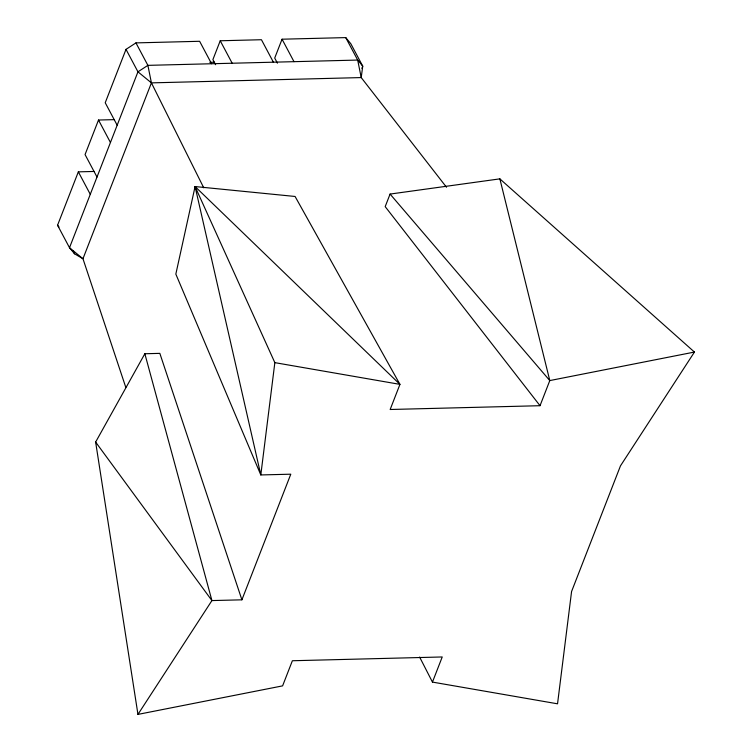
<?xml version="1.0" encoding="UTF-8"?>
<svg xmlns="http://www.w3.org/2000/svg" width="752" height="752" viewBox="0 0 752 752"><rect width="100%" height="100%" fill="white"/><g stroke="black" fill="none" stroke-linecap="round" stroke-linejoin="round"><path stroke-width="1.13" d="M540.021 405.704L385.184 206.631L390.081 194.072L499.864 178.863L549.797 380.578L540.021 405.704L390.166 409.492L399.942 384.366L295.085 196.469L195.078 186.552L274.847 362.643L260.812 474.944L290.789 474.192L241.9 599.823L211.923 600.575L95.636 442.063L144.845 353.75L159.838 353.365L241.9 599.823M195.078 186.552L175.836 274.113L260.812 474.944L195.078 186.552L399.942 384.366L274.847 362.643M125.791 387.355L82.964 258.754L74.551 253.8L69.504 247.709L57.556 225.243L78.34 171.851L94.066 171.456M114.238 119.634L98.503 120.029L85.061 154.574L96.999 177.04M211.575 63.751L199.628 41.285L135.943 42.892L126.007 49.359L105.224 102.751L117.171 125.217M135.943 42.892L147.89 65.358L151.415 82.87L82.964 258.754L69.504 247.709L137.954 71.825L147.89 65.358L357.689 60.066L362.737 66.157L361.214 77.578L446.5 187.239M273.39 62.19L261.442 39.724L220.233 40.768L212.901 59.605L215.617 64.719M361.881 68.338L362.737 66.157L350.789 43.691L345.741 37.6L282.056 39.207L274.715 58.054L277.432 63.159M499.864 178.863L694.444 352.058L620.466 465.873L571.576 591.504L557.542 703.816L432.456 682.092L442.232 656.966L292.378 660.745L282.602 685.871L137.954 714.4L95.636 442.063M137.954 714.4L211.923 600.575L144.845 353.75M694.444 352.058L549.797 380.578L390.081 194.072M209.846 62.331L214.508 62.209M126.007 49.359L137.954 71.825L151.415 82.87L361.214 77.578L357.689 60.066L345.741 37.6M57.556 225.243L58.994 226.982M282.056 39.207L293.994 61.673M220.233 40.768L232.18 63.234M98.503 120.029L110.45 142.495M78.34 171.851L90.278 194.317M72.925 250.736L74.551 253.8M419.625 657.06L432.456 682.092M151.415 82.87L203.754 187.831"/></g></svg>
